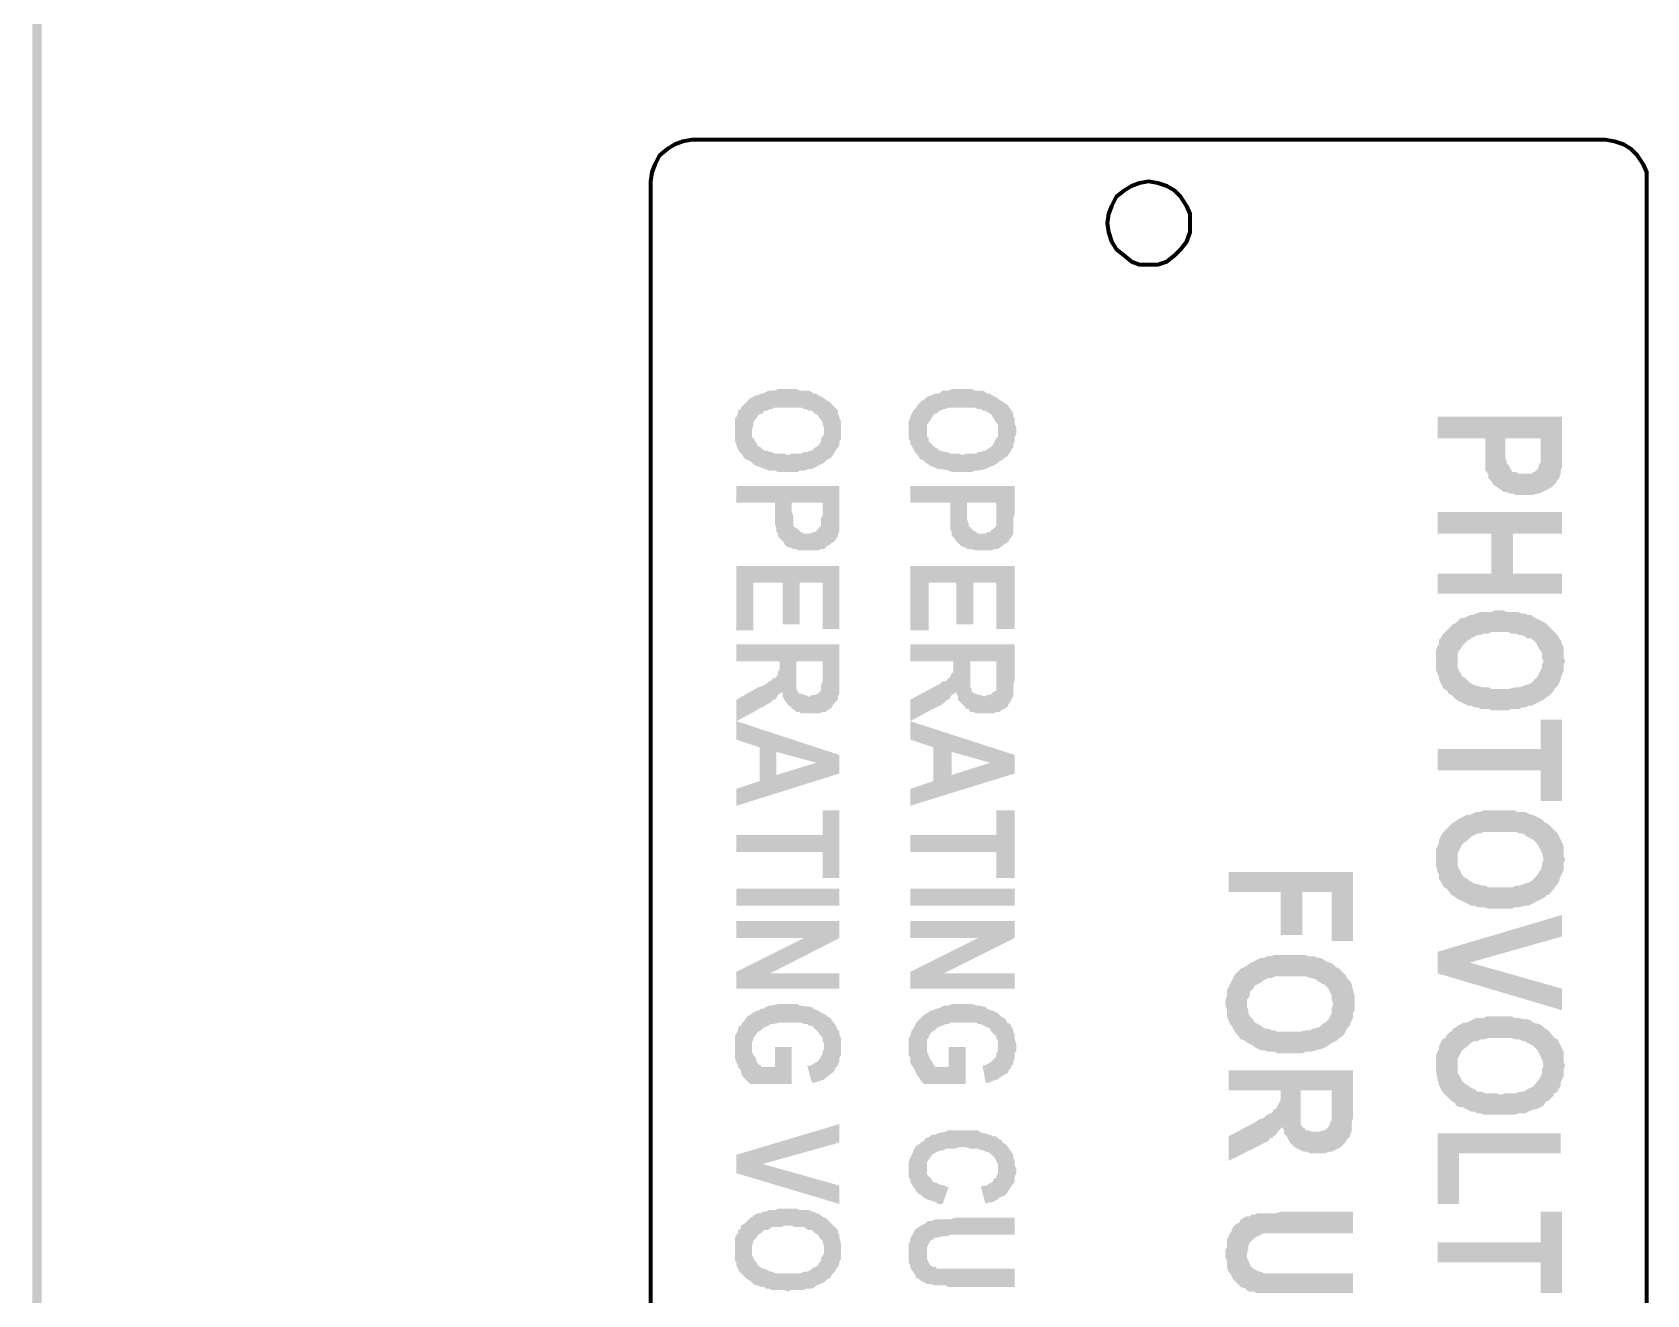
# Model space of a CAD drawing. Header units: inches. Extents: x -186 to 186, y -282 to 282.
# Drawn here: x -186.11 to -147.22, y -107.33 to -76.92 of the extents above; entities that cross this region are included whole.
import ezdxf

# ---------------------------------------------------------------- set-up
doc = ezdxf.new("R2010")
doc.units = ezdxf.units.IN
doc.header["$MEASUREMENT"] = 0
doc.layers.add('H', color=7, linetype='CONTINUOUS', lineweight=100)
doc.layers.add('P', color=250, linetype='CONTINUOUS', lineweight=100)

msp = doc.modelspace()

# ---------------------------------------------------------------- hatches: boundary and pattern name
at = {"layer": 'H', "linetype": 'Continuous'}
for points in [[(-185.889, 281.889), (-186.111, 282.111), (-185.889, -281.889)], [(-186.111, 282.111), (-185.889, -281.889), (-186.111, -282.111)], [(-166.63, -86.519), (-166.63, -86.444), (-166.63, -86.37), (-166.63, -86.296), (-166.667, -86.222), (-166.667, -86.185), (-166.704, -86.111), (-166.704, -86.037), (-166.852, -85.889), (-166.889, -85.852), (-166.926, -85.815), (-167, -85.778), (-167.037, -85.741), (-167.111, -85.704), (-167.185, -85.667), (-167.222, -85.63), (-167.296, -85.63), (-167.333, -85.593), (-167.407, -85.556), (-167.481, -85.556), (-167.556, -85.556), (-167.63, -85.556), (-167.704, -85.519), (-167.778, -85.519), (-167.852, -85.519), (-168, -85.519), (-168.111, -85.519), (-168.148, -85.519), (-168.222, -85.556), (-168.296, -85.556), (-168.37, -85.556), (-168.444, -85.593), (-168.519, -85.63), (-168.556, -85.63), (-168.63, -85.667), (-168.704, -85.667), (-168.741, -85.704), (-168.815, -85.741), (-168.852, -85.778), (-168.889, -85.815), (-168.926, -85.852), (-168.963, -85.889), (-169.037, -85.963), (-169.037, -86), (-169.111, -86.037), (-169.111, -86.111), (-169.148, -86.185), (-169.185, -86.222), (-169.185, -86.296), (-169.185, -86.37), (-169.185, -86.63), (-169.185, -86.704), (-169.185, -86.778), (-169.148, -86.852), (-169.148, -86.889), (-169.111, -86.963), (-169.074, -87.037), (-169.037, -87.074), (-169, -87.111), (-168.963, -87.185), (-168.889, -87.222), (-168.815, -87.259), (-168.778, -87.296), (-168.778, -86.519), (-168.741, -86.37), (-168.741, -86.333), (-168.704, -86.259), (-168.667, -86.222), (-168.63, -86.148), (-168.556, -86.111), (-168.519, -86.111), (-168.481, -86.037), (-168.407, -86.037), (-168.333, -86), (-168.296, -86), (-168.222, -85.963), (-168.148, -85.963), (-168.074, -85.963), (-168, -85.963), (-167.815, -85.963), (-167.741, -85.963), (-167.667, -85.963), (-167.593, -85.963), (-167.519, -86), (-167.481, -86), (-167.407, -86.037), (-167.333, -86.037), (-167.296, -86.074), (-167.259, -86.111), (-167.185, -86.148), (-167.148, -86.222), (-167.111, -86.259), (-167.074, -86.333), (-167.074, -86.37), (-167.037, -86.444), (-167.037, -86.519), (-167, -87.259), (-166.963, -87.222), (-166.889, -87.185), (-166.852, -87.148), (-166.778, -87.037), (-166.741, -86.963), (-166.704, -86.926), (-166.667, -86.852), (-166.667, -86.778), (-166.63, -86.741), (-166.63, -86.667), (-166.63, -86.593)], [(-162.407, -86.519), (-162.407, -86.444), (-162.444, -86.37), (-162.444, -86.296), (-162.444, -86.222), (-162.481, -86.185), (-162.481, -86.111), (-162.519, -86.037), (-162.63, -85.889), (-162.704, -85.852), (-162.741, -85.815), (-162.815, -85.778), (-162.852, -85.741), (-162.926, -85.704), (-163, -85.667), (-163.037, -85.63), (-163.111, -85.63), (-163.148, -85.593), (-163.222, -85.556), (-163.296, -85.556), (-163.333, -85.556), (-163.407, -85.556), (-163.481, -85.519), (-163.556, -85.519), (-163.63, -85.519), (-163.815, -85.519), (-163.889, -85.519), (-163.963, -85.519), (-164.037, -85.556), (-164.111, -85.556), (-164.185, -85.556), (-164.222, -85.593), (-164.296, -85.63), (-164.37, -85.63), (-164.444, -85.667), (-164.481, -85.667), (-164.556, -85.704), (-164.593, -85.741), (-164.63, -85.778), (-164.704, -85.815), (-164.741, -85.852), (-164.778, -85.889), (-164.815, -85.963), (-164.852, -86), (-164.889, -86.037), (-164.926, -86.111), (-164.963, -86.185), (-164.963, -86.222), (-165, -86.296), (-165, -86.37), (-165, -86.63), (-165, -86.704), (-164.963, -86.778), (-164.963, -86.852), (-164.926, -86.889), (-164.889, -86.963), (-164.852, -87.037), (-164.815, -87.074), (-164.778, -87.111), (-164.741, -87.185), (-164.704, -87.222), (-164.667, -87.222), (-164.63, -87.259), (-164.593, -87.296), (-164.556, -86.519), (-164.556, -86.37), (-164.519, -86.333), (-164.407, -86.148), (-164.37, -86.111), (-164.333, -86.111), (-164.259, -86.037), (-164.222, -86.037), (-164.148, -86), (-164.111, -86), (-164.037, -85.963), (-163.963, -85.963), (-163.889, -85.963), (-163.778, -85.963), (-163.63, -85.963), (-163.556, -85.963), (-163.481, -85.963), (-163.407, -85.963), (-163.333, -86), (-163.259, -86), (-163.222, -86.037), (-163.148, -86.037), (-163.111, -86.074), (-163.037, -86.111), (-163, -86.148), (-162.963, -86.222), (-162.926, -86.259), (-162.889, -86.333), (-162.852, -86.37), (-162.852, -86.444), (-162.852, -86.519), (-162.815, -87.259), (-162.741, -87.222), (-162.704, -87.185), (-162.63, -87.148), (-162.556, -87.037), (-162.519, -86.963), (-162.481, -86.926), (-162.481, -86.852), (-162.444, -86.778), (-162.444, -86.741), (-162.444, -86.667), (-162.407, -86.593)], [(-149.259, -87), (-149.259, -86.185), (-152.259, -86.185), (-152.259, -86.704), (-151.111, -86.704), (-151.111, -87.185), (-151.111, -87.296), (-151.111, -87.37), (-151.111, -87.481), (-151.074, -87.519), (-151.037, -87.593), (-151.037, -87.667), (-150.963, -87.741), (-150.926, -87.815), (-150.815, -87.889), (-150.704, -87.963), (-150.667, -88), (-150.63, -86.704), (-149.778, -86.704), (-149.778, -86.926), (-149.741, -88), (-149.667, -87.963), (-149.593, -87.926), (-149.519, -87.889), (-149.481, -87.852), (-149.407, -87.778), (-149.37, -87.704), (-149.333, -87.667), (-149.296, -87.556), (-149.296, -87.519), (-149.296, -87.481), (-149.259, -87.407), (-149.259, -87.333), (-149.259, -87.222), (-149.259, -87.111)], [(-167, -87.259), (-167.037, -86.519), (-167.037, -86.593), (-167.074, -86.667), (-167.111, -86.704), (-167.111, -86.778), (-167.148, -86.852), (-167.185, -86.889), (-167.259, -86.926), (-167.333, -87), (-167.37, -87), (-167.444, -87.037), (-167.519, -87.037), (-167.593, -87.074), (-167.667, -87.074), (-167.741, -87.074), (-167.815, -87.074), (-167.889, -87.111), (-168, -87.074), (-168.074, -87.074), (-168.148, -87.074), (-168.222, -87.074), (-168.296, -87.037), (-168.333, -87.037), (-168.407, -87), (-168.481, -87), (-168.519, -86.963), (-168.556, -86.926), (-168.63, -86.889), (-168.667, -86.815), (-168.704, -86.778), (-168.741, -86.704), (-168.778, -86.667), (-168.778, -86.593), (-168.778, -86.519), (-168.778, -87.296), (-168.741, -87.333), (-168.667, -87.37), (-168.556, -87.407), (-168.481, -87.444), (-168.444, -87.444), (-168.37, -87.481), (-168.296, -87.481), (-168.222, -87.481), (-168.148, -87.519), (-168, -87.519), (-167.889, -87.519), (-167.852, -87.519), (-167.667, -87.519), (-167.63, -87.481), (-167.519, -87.481), (-167.407, -87.444), (-167.333, -87.444), (-167.259, -87.407), (-167.037, -87.296)], [(-162.815, -87.259), (-162.852, -86.519), (-162.852, -86.593), (-162.852, -86.667), (-162.889, -86.704), (-162.926, -86.778), (-162.963, -86.852), (-163, -86.889), (-163.037, -86.926), (-163.148, -87), (-163.185, -87), (-163.259, -87.037), (-163.333, -87.037), (-163.37, -87.074), (-163.444, -87.074), (-163.519, -87.074), (-163.63, -87.074), (-163.704, -87.111), (-163.778, -87.074), (-163.852, -87.074), (-163.963, -87.074), (-164, -87.074), (-164.074, -87.037), (-164.148, -87.037), (-164.222, -87), (-164.259, -87), (-164.296, -86.963), (-164.37, -86.926), (-164.407, -86.889), (-164.481, -86.815), (-164.519, -86.778), (-164.519, -86.704), (-164.556, -86.667), (-164.556, -86.593), (-164.556, -86.519), (-164.593, -87.296), (-164.519, -87.333), (-164.481, -87.37), (-164.37, -87.407), (-164.296, -87.444), (-164.222, -87.444), (-164.037, -87.481), (-163.963, -87.519), (-163.778, -87.519), (-163.704, -87.519), (-163.63, -87.519), (-163.481, -87.519), (-163.407, -87.481), (-163.333, -87.481), (-163.148, -87.444), (-163.074, -87.407), (-163, -87.37), (-162.963, -87.37), (-162.852, -87.296)], [(-149.741, -88), (-149.778, -86.926), (-149.778, -87.037), (-149.778, -87.148), (-149.778, -87.222), (-149.778, -87.296), (-149.815, -87.333), (-149.815, -87.37), (-149.852, -87.444), (-149.926, -87.519), (-149.963, -87.519), (-150, -87.556), (-150.111, -87.556), (-150.185, -87.556), (-150.296, -87.556), (-150.37, -87.519), (-150.444, -87.519), (-150.481, -87.481), (-150.519, -87.407), (-150.556, -87.333), (-150.593, -87.333), (-150.593, -87.259), (-150.63, -87.185), (-150.63, -86.704), (-150.667, -88), (-150.593, -88), (-150.519, -88.037), (-150.444, -88.037), (-150.37, -88.074), (-150.296, -88.074), (-150.037, -88.074), (-149.963, -88.074), (-149.889, -88.037), (-149.815, -88.037)], [(-166.667, -88.519), (-166.667, -87.852), (-169.148, -87.852), (-169.148, -88.259), (-168.222, -88.259), (-168.222, -88.778), (-168.185, -88.852), (-168.185, -88.889), (-168.185, -88.963), (-168.148, -89), (-168.148, -89.074), (-168.037, -89.185), (-168, -89.222), (-167.963, -89.296), (-167.889, -89.333), (-167.852, -89.333), (-167.815, -88.259), (-167.074, -88.259), (-167.074, -88.481), (-167.037, -89.37), (-167, -89.333), (-166.963, -89.296), (-166.889, -89.259), (-166.852, -89.222), (-166.778, -89.185), (-166.741, -89.111), (-166.704, -89.074), (-166.704, -89), (-166.667, -88.963), (-166.667, -88.889), (-166.667, -88.852), (-166.667, -88.63)], [(-162.444, -88.519), (-162.444, -87.852), (-164.963, -87.852), (-164.963, -88.259), (-164, -88.259), (-164, -88.778), (-164, -88.852), (-164, -88.889), (-163.963, -88.963), (-163.963, -89), (-163.963, -89.074), (-163.926, -89.074), (-163.852, -89.185), (-163.815, -89.222), (-163.741, -89.296), (-163.667, -89.333), (-163.63, -89.333), (-163.593, -88.259), (-162.889, -88.259), (-162.889, -88.481), (-162.852, -89.37), (-162.741, -89.296), (-162.704, -89.259), (-162.63, -89.222), (-162.593, -89.185), (-162.556, -89.111), (-162.519, -89.074), (-162.481, -89), (-162.481, -88.963), (-162.481, -88.889), (-162.481, -88.852), (-162.481, -88.63)], [(-167.037, -89.37), (-167.074, -88.481), (-167.074, -88.556), (-167.111, -88.63), (-167.111, -88.704), (-167.111, -88.778), (-167.111, -88.815), (-167.148, -88.852), (-167.185, -88.889), (-167.222, -88.926), (-167.222, -88.963), (-167.296, -88.963), (-167.37, -89), (-167.519, -89), (-167.593, -88.963), (-167.63, -88.926), (-167.667, -88.889), (-167.741, -88.852), (-167.778, -88.815), (-167.778, -88.778), (-167.778, -88.741), (-167.778, -88.667), (-167.778, -88.593), (-167.815, -88.481), (-167.815, -88.259), (-167.852, -89.333), (-167.778, -89.37), (-167.704, -89.37), (-167.667, -89.407), (-167.593, -89.407), (-167.259, -89.407), (-167.185, -89.407), (-167.111, -89.37)], [(-162.852, -89.37), (-162.889, -88.481), (-162.889, -88.556), (-162.889, -88.63), (-162.889, -88.704), (-162.889, -88.778), (-162.889, -88.815), (-162.926, -88.852), (-162.963, -88.889), (-163.037, -88.926), (-163.037, -88.963), (-163.111, -88.963), (-163.148, -89), (-163.333, -89), (-163.37, -88.963), (-163.444, -88.926), (-163.481, -88.889), (-163.519, -88.852), (-163.556, -88.815), (-163.556, -88.778), (-163.556, -88.741), (-163.593, -88.667), (-163.593, -88.593), (-163.593, -88.481), (-163.593, -88.259), (-163.63, -89.333), (-163.593, -89.37), (-163.519, -89.37), (-163.37, -89.407), (-163.037, -89.407), (-163, -89.407), (-162.926, -89.37)], [(-149.259, -89), (-149.259, -88.481), (-152.259, -88.481), (-152.259, -89), (-150.963, -89), (-150.963, -89.963), (-150.444, -89)], [(-149.259, -90.444), (-149.259, -89.963), (-150.444, -89.963), (-150.444, -89), (-150.963, -89.963), (-152.259, -89.963), (-152.259, -90.444)], [(-166.667, -91.296), (-166.667, -89.778), (-169.148, -89.778), (-169.148, -91.333), (-168.741, -91.333), (-168.741, -90.185), (-168.037, -90.185), (-168.037, -91.185), (-167.63, -91.185), (-167.63, -90.185), (-167.074, -90.185), (-167.074, -91.296)], [(-162.444, -91.296), (-162.444, -89.778), (-164.963, -89.778), (-164.963, -91.333), (-164.519, -91.333), (-164.519, -90.185), (-163.852, -90.185), (-163.852, -91.185), (-163.444, -91.185), (-163.444, -90.185), (-162.889, -90.185), (-162.889, -91.296)], [(-149.185, -92.074), (-149.222, -92), (-149.222, -91.889), (-149.222, -91.815), (-149.222, -91.741), (-149.259, -91.667), (-149.296, -91.556), (-149.333, -91.519), (-149.37, -91.444), (-149.444, -91.37), (-149.481, -91.333), (-149.593, -91.222), (-149.667, -91.148), (-149.741, -91.111), (-149.963, -91), (-150, -90.963), (-150.074, -90.963), (-150.148, -90.926), (-150.222, -90.926), (-150.333, -90.889), (-150.407, -90.889), (-150.481, -90.889), (-150.593, -90.889), (-150.667, -90.852), (-150.889, -90.852), (-150.963, -90.889), (-151.074, -90.889), (-151.148, -90.889), (-151.222, -90.889), (-151.333, -90.926), (-151.407, -90.963), (-151.481, -90.963), (-151.556, -91), (-151.63, -91.037), (-151.704, -91.037), (-151.778, -91.111), (-151.815, -91.148), (-151.889, -91.185), (-151.926, -91.222), (-151.963, -91.259), (-152.037, -91.333), (-152.074, -91.37), (-152.148, -91.444), (-152.185, -91.519), (-152.222, -91.556), (-152.222, -91.667), (-152.259, -91.704), (-152.296, -91.815), (-152.296, -91.889), (-152.296, -91.963), (-152.296, -92.111), (-152.296, -92.222), (-152.296, -92.296), (-152.259, -92.37), (-152.222, -92.444), (-152.222, -92.519), (-152.185, -92.593), (-152.148, -92.667), (-152.111, -92.741), (-152.037, -92.778), (-152, -92.852), (-151.926, -92.889), (-151.852, -92.963), (-151.815, -93), (-151.778, -92.074), (-151.778, -91.963), (-151.778, -91.889), (-151.741, -91.815), (-151.704, -91.778), (-151.667, -91.704), (-151.593, -91.63), (-151.519, -91.556), (-151.481, -91.556), (-151.444, -91.519), (-151.37, -91.481), (-151.296, -91.444), (-151.222, -91.444), (-151.148, -91.407), (-151.037, -91.407), (-150.963, -91.37), (-150.556, -91.37), (-150.481, -91.407), (-150.37, -91.407), (-150.296, -91.444), (-150.222, -91.444), (-150.148, -91.481), (-150.111, -91.519), (-150.037, -91.519), (-149.963, -91.556), (-149.889, -91.63), (-149.852, -91.704), (-149.815, -91.778), (-149.778, -91.815), (-149.741, -91.889), (-149.741, -92), (-149.704, -92.074), (-149.667, -92.963), (-149.63, -92.926), (-149.593, -92.926), (-149.519, -92.852), (-149.481, -92.815), (-149.444, -92.741), (-149.37, -92.667), (-149.333, -92.593), (-149.296, -92.519), (-149.296, -92.481), (-149.222, -92.296), (-149.222, -92.222), (-149.222, -92.148)], [(-166.667, -92.519), (-166.667, -91.667), (-169.148, -91.667), (-169.148, -92.074), (-168.111, -92.074), (-168.111, -92.148), (-168.111, -92.852), (-168.037, -92.815), (-168.037, -92.852), (-168.037, -92.926), (-168, -93), (-167.889, -93.148), (-167.815, -93.185), (-167.815, -93.222), (-167.778, -93.222), (-167.704, -92.074), (-167.074, -92.074), (-167.074, -93.296), (-167, -93.296), (-166.963, -93.259), (-166.889, -93.222), (-166.852, -93.185), (-166.815, -93.111), (-166.704, -93), (-166.704, -92.963), (-166.704, -92.926), (-166.667, -92.852), (-166.667, -92.778), (-166.667, -92.63)], [(-162.444, -92.519), (-162.444, -91.667), (-164.963, -91.667), (-164.963, -92.074), (-163.926, -92.074), (-163.926, -92.148), (-163.889, -92.852), (-163.852, -92.815), (-163.852, -92.852), (-163.815, -92.926), (-163.815, -93), (-163.667, -93.148), (-163.63, -93.185), (-163.63, -93.222), (-163.556, -93.222), (-163.519, -92.074), (-162.889, -92.074), (-162.889, -93.296), (-162.815, -93.296), (-162.778, -93.259), (-162.704, -93.222), (-162.63, -93.185), (-162.593, -93.111), (-162.519, -93), (-162.519, -92.963), (-162.481, -92.926), (-162.481, -92.852), (-162.481, -92.778), (-162.481, -92.63)], [(-168.111, -92.852), (-168.111, -92.148), (-168.111, -92.259), (-168.148, -92.333), (-168.148, -92.37), (-168.185, -92.444), (-168.222, -92.481), (-168.259, -92.481), (-168.296, -92.519), (-168.333, -92.556), (-168.37, -92.556), (-168.444, -92.63), (-168.519, -92.667), (-168.63, -92.704), (-169.148, -93), (-169.148, -93.519), (-168.667, -93.259), (-168.63, -93.222), (-168.519, -93.185), (-168.407, -93.111), (-168.333, -93.074), (-168.296, -93.037), (-168.259, -93), (-168.222, -93), (-168.185, -92.963), (-168.148, -92.889)], [(-167.074, -93.296), (-167.074, -92.407), (-167.074, -92.556), (-167.111, -92.667), (-167.111, -92.704), (-167.111, -92.741), (-167.111, -92.778), (-167.148, -92.815), (-167.185, -92.852), (-167.259, -92.889), (-167.333, -92.889), (-167.37, -92.926), (-167.407, -92.926), (-167.481, -92.889), (-167.519, -92.889), (-167.593, -92.852), (-167.63, -92.852), (-167.667, -92.815), (-167.704, -92.741), (-167.704, -92.704), (-167.704, -92.556), (-167.704, -92.481), (-167.704, -92.074), (-167.778, -93.222), (-167.704, -93.296), (-167.63, -93.296), (-167.593, -93.333), (-167.519, -93.333), (-167.222, -93.333), (-167.148, -93.333)], [(-163.889, -92.852), (-163.926, -92.148), (-163.926, -92.259), (-163.926, -92.333), (-163.963, -92.37), (-164, -92.444), (-164.037, -92.481), (-164.074, -92.519), (-164.111, -92.556), (-164.185, -92.556), (-164.259, -92.63), (-164.333, -92.667), (-164.407, -92.704), (-164.963, -93), (-164.963, -93.519), (-164.481, -93.259), (-164.407, -93.222), (-164.333, -93.185), (-164.185, -93.111), (-164.148, -93.074), (-164.111, -93.037), (-164.074, -93), (-164.037, -93), (-163.963, -92.889)], [(-162.889, -93.296), (-162.889, -92.407), (-162.889, -92.556), (-162.889, -92.667), (-162.889, -92.704), (-162.889, -92.741), (-162.889, -92.778), (-162.963, -92.815), (-163, -92.852), (-163.037, -92.889), (-163.111, -92.889), (-163.185, -92.926), (-163.259, -92.889), (-163.333, -92.889), (-163.37, -92.852), (-163.407, -92.852), (-163.481, -92.815), (-163.481, -92.741), (-163.519, -92.704), (-163.519, -92.556), (-163.519, -92.481), (-163.519, -92.074), (-163.556, -93.222), (-163.519, -93.296), (-163.444, -93.296), (-163.37, -93.333), (-163.296, -93.333), (-163, -93.333), (-162.963, -93.333)], [(-149.667, -92.963), (-149.704, -92.074), (-149.741, -92.148), (-149.741, -92.222), (-149.778, -92.296), (-149.815, -92.37), (-149.852, -92.444), (-149.889, -92.481), (-149.963, -92.556), (-150, -92.593), (-150.074, -92.63), (-150.185, -92.667), (-150.296, -92.704), (-150.37, -92.704), (-150.556, -92.741), (-150.63, -92.741), (-150.741, -92.741), (-150.852, -92.741), (-150.963, -92.741), (-151.037, -92.704), (-151.185, -92.704), (-151.296, -92.667), (-151.333, -92.667), (-151.407, -92.63), (-151.481, -92.593), (-151.519, -92.556), (-151.593, -92.481), (-151.667, -92.444), (-151.704, -92.37), (-151.741, -92.296), (-151.778, -92.222), (-151.778, -92.148), (-151.778, -92.074), (-151.815, -93), (-151.741, -93.037), (-151.667, -93.074), (-151.593, -93.111), (-151.519, -93.148), (-151.444, -93.148), (-151.37, -93.185), (-151.296, -93.185), (-151.222, -93.222), (-151.148, -93.222), (-151.037, -93.222), (-150.963, -93.259), (-150.556, -93.259), (-150.481, -93.222), (-150.407, -93.222), (-150.296, -93.222), (-150.222, -93.185), (-150.148, -93.185), (-150.074, -93.148), (-150, -93.148), (-149.852, -93.074), (-149.704, -93)], [(-166.667, -94.778), (-166.667, -94.333), (-169.148, -93.519), (-169.148, -93.963), (-168.593, -94.148), (-168.593, -94.963), (-168.185, -94.259), (-167.222, -94.519)], [(-162.444, -94.778), (-162.444, -94.333), (-164.963, -93.519), (-164.963, -93.963), (-164.407, -94.148), (-164.407, -94.963), (-163.963, -94.259), (-163.037, -94.519)], [(-149.259, -95.444), (-149.259, -93.481), (-149.778, -93.481), (-149.778, -94.185), (-152.259, -94.185), (-152.259, -94.704), (-149.778, -94.704), (-149.778, -95.444)], [(-166.667, -94.778), (-167.222, -94.519), (-168.185, -94.815), (-168.185, -94.259), (-168.593, -94.963), (-169.148, -95.148), (-169.148, -95.556)], [(-162.444, -94.778), (-163.037, -94.519), (-163.963, -94.815), (-163.963, -94.259), (-164.407, -94.963), (-164.963, -95.148), (-164.963, -95.556)], [(-166.667, -97.296), (-166.667, -95.667), (-167.074, -95.667), (-167.074, -96.259), (-169.148, -96.259), (-169.148, -96.667), (-167.074, -96.667), (-167.074, -97.296)], [(-162.444, -97.296), (-162.444, -95.667), (-162.889, -95.667), (-162.889, -96.259), (-164.963, -96.259), (-164.963, -96.667), (-162.889, -96.667), (-162.889, -97.296)], [(-149.185, -96.852), (-149.222, -96.778), (-149.222, -96.667), (-149.222, -96.593), (-149.222, -96.519), (-149.296, -96.37), (-149.333, -96.296), (-149.37, -96.222), (-149.444, -96.148), (-149.593, -96), (-149.667, -95.963), (-149.741, -95.889), (-149.815, -95.852), (-149.963, -95.778), (-150, -95.778), (-150.074, -95.741), (-150.148, -95.704), (-150.333, -95.704), (-150.407, -95.667), (-150.481, -95.667), (-150.593, -95.667), (-150.667, -95.667), (-150.889, -95.667), (-150.963, -95.667), (-151.074, -95.667), (-151.148, -95.667), (-151.222, -95.704), (-151.333, -95.704), (-151.407, -95.741), (-151.481, -95.778), (-151.556, -95.778), (-151.63, -95.815), (-151.704, -95.852), (-151.778, -95.889), (-151.815, -95.926), (-151.889, -95.963), (-151.926, -96), (-151.963, -96.037), (-152.037, -96.111), (-152.074, -96.148), (-152.148, -96.222), (-152.185, -96.296), (-152.222, -96.37), (-152.222, -96.444), (-152.259, -96.519), (-152.296, -96.593), (-152.296, -96.667), (-152.296, -96.778), (-152.296, -96.889), (-152.296, -97), (-152.259, -97.148), (-152.222, -97.222), (-152.222, -97.333), (-152.185, -97.37), (-152.148, -97.444), (-152.111, -97.519), (-152.037, -97.556), (-151.926, -97.704), (-151.852, -97.741), (-151.815, -97.778), (-151.778, -96.852), (-151.778, -96.778), (-151.778, -96.704), (-151.741, -96.63), (-151.704, -96.556), (-151.667, -96.481), (-151.519, -96.37), (-151.481, -96.333), (-151.444, -96.296), (-151.37, -96.259), (-151.296, -96.222), (-151.222, -96.222), (-151.148, -96.185), (-151.037, -96.185), (-150.963, -96.185), (-150.556, -96.185), (-150.481, -96.185), (-150.37, -96.185), (-150.296, -96.222), (-150.222, -96.222), (-150.148, -96.259), (-150.111, -96.296), (-150.037, -96.333), (-149.963, -96.37), (-149.889, -96.444), (-149.852, -96.481), (-149.815, -96.556), (-149.778, -96.63), (-149.741, -96.704), (-149.704, -96.852), (-149.667, -97.741), (-149.63, -97.704), (-149.593, -97.704), (-149.481, -97.593), (-149.444, -97.519), (-149.37, -97.444), (-149.333, -97.37), (-149.296, -97.259), (-149.259, -97.185), (-149.222, -97.111), (-149.222, -97), (-149.222, -96.926)], [(-154.296, -98.815), (-154.296, -97.148), (-157.296, -97.148), (-157.296, -97.63), (-156.037, -97.63), (-156.037, -98.667), (-155.519, -98.667), (-155.519, -97.63), (-154.815, -97.63), (-154.815, -98.815)], [(-149.667, -97.741), (-149.704, -96.852), (-149.741, -96.926), (-149.741, -97), (-149.778, -97.111), (-149.815, -97.148), (-149.852, -97.222), (-149.963, -97.333), (-150, -97.37), (-150.074, -97.407), (-150.185, -97.444), (-150.296, -97.481), (-150.37, -97.481), (-150.444, -97.519), (-150.556, -97.519), (-150.63, -97.519), (-150.741, -97.519), (-150.852, -97.519), (-150.963, -97.519), (-151.037, -97.519), (-151.111, -97.481), (-151.185, -97.481), (-151.296, -97.444), (-151.333, -97.444), (-151.407, -97.407), (-151.481, -97.37), (-151.519, -97.333), (-151.593, -97.296), (-151.667, -97.222), (-151.704, -97.148), (-151.741, -97.074), (-151.778, -97), (-151.778, -96.926), (-151.778, -96.852), (-151.815, -97.778), (-151.741, -97.815), (-151.667, -97.852), (-151.593, -97.889), (-151.519, -97.926), (-151.444, -97.963), (-151.37, -97.963), (-151.296, -98), (-151.148, -98), (-151.037, -98.037), (-150.963, -98.037), (-150.556, -98.037), (-150.481, -98.037), (-150.407, -98), (-150.296, -98), (-150.148, -97.963), (-150.074, -97.963), (-150, -97.926), (-149.852, -97.852), (-149.778, -97.815), (-149.704, -97.778)], [(-169.148, -97.963), (-166.667, -97.963), (-166.667, -97.556), (-169.148, -97.556)], [(-164.963, -97.963), (-162.444, -97.963), (-162.444, -97.556), (-164.963, -97.556)], [(-166.667, -98.741), (-166.667, -98.333), (-169.148, -98.333), (-169.148, -98.741), (-167.519, -98.741)], [(-162.444, -98.741), (-162.444, -98.333), (-164.963, -98.333), (-164.963, -98.741), (-163.333, -98.741)], [(-149.259, -98.704), (-149.259, -98.185), (-152.259, -99.074), (-151.481, -99.333)], [(-166.667, -98.741), (-167.519, -98.741), (-169.148, -99.556), (-168.333, -99.593)], [(-162.444, -98.741), (-163.333, -98.741), (-164.963, -99.556), (-164.148, -99.593)], [(-154.259, -100.333), (-154.259, -100.259), (-154.259, -100.148), (-154.296, -100), (-154.333, -99.852), (-154.37, -99.778), (-154.444, -99.704), (-154.481, -99.63), (-154.63, -99.481), (-154.704, -99.444), (-154.778, -99.37), (-154.852, -99.333), (-154.963, -99.296), (-155, -99.259), (-155.074, -99.222), (-155.148, -99.222), (-155.222, -99.185), (-155.296, -99.185), (-155.37, -99.185), (-155.444, -99.148), (-155.556, -99.148), (-155.63, -99.148), (-155.741, -99.148), (-155.926, -99.148), (-156.037, -99.148), (-156.111, -99.148), (-156.185, -99.148), (-156.296, -99.185), (-156.37, -99.185), (-156.444, -99.222), (-156.519, -99.222), (-156.593, -99.259), (-156.667, -99.296), (-156.741, -99.333), (-156.815, -99.37), (-156.852, -99.407), (-156.926, -99.444), (-157, -99.481), (-157.037, -99.519), (-157.111, -99.593), (-157.148, -99.63), (-157.185, -99.704), (-157.222, -99.778), (-157.259, -99.852), (-157.296, -99.926), (-157.333, -100), (-157.333, -100.074), (-157.333, -100.148), (-157.37, -100.222), (-157.37, -100.37), (-157.333, -100.481), (-157.333, -100.556), (-157.333, -100.63), (-157.259, -100.815), (-157.222, -100.852), (-157.185, -100.926), (-157.148, -101), (-157.111, -101.037), (-157, -101.185), (-156.963, -101.185), (-156.889, -101.222), (-156.852, -101.259), (-156.852, -100.333), (-156.852, -100.222), (-156.815, -100.185), (-156.778, -100.111), (-156.778, -100.037), (-156.704, -99.963), (-156.667, -99.889), (-156.593, -99.852), (-156.519, -99.815), (-156.481, -99.778), (-156.407, -99.741), (-156.333, -99.704), (-156.259, -99.704), (-156.185, -99.667), (-156.111, -99.667), (-156, -99.667), (-155.63, -99.667), (-155.519, -99.667), (-155.444, -99.667), (-155.333, -99.704), (-155.296, -99.704), (-155.185, -99.741), (-155.148, -99.778), (-155.074, -99.815), (-155.037, -99.852), (-155, -99.852), (-154.963, -99.889), (-154.889, -99.963), (-154.852, -100.037), (-154.815, -100.111), (-154.815, -100.185), (-154.778, -100.333), (-154.704, -101.222), (-154.667, -101.185), (-154.519, -101.074), (-154.481, -101), (-154.444, -100.926), (-154.37, -100.852), (-154.37, -100.815), (-154.333, -100.741), (-154.296, -100.667), (-154.296, -100.556), (-154.259, -100.481), (-154.259, -100.407)], [(-149.259, -100.481), (-149.259, -99.963), (-151.481, -99.333), (-152.259, -99.074), (-152.259, -99.593)], [(-166.667, -99.963), (-166.667, -99.593), (-168.333, -99.593), (-169.148, -99.556), (-169.148, -99.963)], [(-162.444, -99.963), (-162.444, -99.593), (-164.148, -99.593), (-164.963, -99.556), (-164.963, -99.963)], [(-167.815, -102.259), (-167.815, -101.37), (-168.222, -101.37), (-168.222, -101.852), (-168.556, -101.852), (-168.556, -101.815), (-168.63, -101.778), (-168.667, -101.704), (-168.667, -101.667), (-168.704, -101.593), (-168.741, -101.556), (-168.778, -101.481), (-168.778, -101.407), (-168.778, -100.556), (-168.815, -100.593), (-168.889, -100.63), (-168.963, -100.741), (-169, -100.778), (-169.037, -100.852), (-169.074, -100.852), (-169.111, -100.926), (-169.111, -100.963), (-169.185, -101.111), (-169.185, -101.148), (-169.185, -101.222), (-169.185, -101.481), (-169.185, -101.556), (-169.185, -101.63), (-169.148, -101.741), (-169.111, -101.815), (-169.111, -101.852), (-169.037, -101.926), (-169.037, -102), (-169, -102.074), (-168.963, -102.111), (-168.889, -102.185), (-168.852, -102.222), (-168.815, -102.259)], [(-167, -100.593), (-167.074, -100.556), (-167.148, -100.519), (-167.185, -100.481), (-167.222, -100.481), (-167.296, -100.444), (-167.333, -100.407), (-167.63, -100.37), (-167.667, -100.333), (-167.778, -100.333), (-167.815, -100.333), (-167.963, -100.333), (-168, -100.333), (-168.148, -100.333), (-168.296, -100.37), (-168.37, -100.37), (-168.444, -100.407), (-168.481, -100.444), (-168.556, -100.444), (-168.593, -100.481), (-168.63, -100.481), (-168.704, -100.519), (-168.778, -100.556), (-168.778, -101.333), (-168.778, -101.259), (-168.741, -101.185), (-168.741, -101.148), (-168.704, -101.111), (-168.667, -101.037), (-168.63, -101), (-168.556, -100.963), (-168.481, -100.889), (-168.37, -100.852), (-168.333, -100.815), (-168.259, -100.815), (-168.111, -100.778), (-168.037, -100.778), (-167.963, -100.778), (-167.815, -100.778), (-167.741, -100.778), (-167.667, -100.778), (-167.593, -100.778), (-167.519, -100.815), (-167.444, -100.815), (-167.407, -100.852), (-167.333, -100.852), (-167.296, -100.889), (-167.259, -100.926), (-167.222, -100.963), (-167.185, -101), (-167.111, -101.111), (-167.074, -101.148), (-167.074, -101.222), (-167.037, -101.296), (-167.037, -101.37)], [(-166.63, -101.37), (-166.63, -101.296), (-166.63, -101.185), (-166.63, -101.148), (-166.667, -101.074), (-166.667, -101), (-166.704, -100.963), (-166.741, -100.889), (-166.778, -100.815), (-166.815, -100.778), (-166.889, -100.667), (-166.963, -100.63), (-167, -100.593), (-167.037, -101.37), (-167.037, -101.407), (-167.074, -101.481), (-167.074, -101.519), (-167.111, -101.593), (-167.148, -101.667), (-167.185, -101.704), (-167.296, -101.778), (-167.37, -101.815), (-167.444, -101.815), (-167.333, -102.222), (-167.259, -102.222), (-167.037, -102.148), (-167, -102.111), (-166.852, -102), (-166.815, -101.963), (-166.778, -101.926), (-166.778, -101.889), (-166.704, -101.815), (-166.704, -101.778), (-166.667, -101.704), (-166.667, -101.63), (-166.63, -101.556), (-166.63, -101.519), (-166.63, -101.444)], [(-163.63, -102.259), (-163.63, -101.37), (-164.037, -101.37), (-164.037, -101.852), (-164.37, -101.852), (-164.37, -101.815), (-164.407, -101.778), (-164.444, -101.704), (-164.481, -101.667), (-164.519, -101.593), (-164.519, -101.556), (-164.556, -101.481), (-164.556, -101.407), (-164.556, -100.556), (-164.63, -100.593), (-164.667, -100.63), (-164.778, -100.741), (-164.815, -100.778), (-164.852, -100.852), (-164.889, -100.926), (-164.926, -100.963), (-164.963, -101.111), (-165, -101.148), (-165, -101.222), (-165, -101.481), (-165, -101.556), (-164.963, -101.63), (-164.963, -101.741), (-164.926, -101.815), (-164.889, -101.852), (-164.852, -101.926), (-164.815, -102), (-164.778, -102.074), (-164.741, -102.111), (-164.704, -102.185), (-164.667, -102.222), (-164.63, -102.259)], [(-162.815, -100.593), (-162.852, -100.556), (-162.926, -100.519), (-163, -100.481), (-163.037, -100.481), (-163.111, -100.444), (-163.148, -100.407), (-163.296, -100.37), (-163.333, -100.37), (-163.481, -100.333), (-163.556, -100.333), (-163.63, -100.333), (-163.741, -100.333), (-163.815, -100.333), (-163.963, -100.333), (-164.037, -100.37), (-164.148, -100.37), (-164.222, -100.407), (-164.296, -100.444), (-164.333, -100.444), (-164.407, -100.481), (-164.444, -100.481), (-164.519, -100.519), (-164.556, -100.556), (-164.556, -101.333), (-164.556, -101.259), (-164.556, -101.185), (-164.519, -101.148), (-164.519, -101.111), (-164.444, -101), (-164.37, -100.963), (-164.333, -100.926), (-164.296, -100.889), (-164.185, -100.852), (-164.111, -100.815), (-164.037, -100.815), (-164, -100.778), (-163.926, -100.778), (-163.852, -100.778), (-163.778, -100.778), (-163.63, -100.778), (-163.519, -100.778), (-163.481, -100.778), (-163.37, -100.778), (-163.333, -100.815), (-163.259, -100.815), (-163.185, -100.852), (-163.111, -100.889), (-163.037, -100.926), (-163.037, -100.963), (-163, -101), (-162.889, -101.111), (-162.889, -101.148), (-162.852, -101.222), (-162.852, -101.296), (-162.852, -101.37)], [(-162.407, -101.37), (-162.407, -101.296), (-162.444, -101.185), (-162.444, -101.148), (-162.444, -101.074), (-162.481, -101), (-162.481, -100.963), (-162.519, -100.889), (-162.556, -100.815), (-162.63, -100.778), (-162.667, -100.704), (-162.704, -100.667), (-162.778, -100.63), (-162.815, -100.593), (-162.852, -101.37), (-162.852, -101.407), (-162.852, -101.481), (-162.889, -101.519), (-162.889, -101.593), (-162.963, -101.667), (-163, -101.704), (-163.037, -101.741), (-163.111, -101.778), (-163.185, -101.815), (-163.222, -101.815), (-163.148, -102.222), (-163.037, -102.222), (-163, -102.185), (-162.852, -102.148), (-162.815, -102.111), (-162.704, -102.037), (-162.63, -102), (-162.593, -101.963), (-162.593, -101.926), (-162.556, -101.889), (-162.519, -101.815), (-162.481, -101.778), (-162.481, -101.704), (-162.444, -101.63), (-162.444, -101.556), (-162.444, -101.519), (-162.407, -101.444)], [(-154.704, -101.222), (-154.778, -100.333), (-154.815, -100.481), (-154.815, -100.556), (-154.852, -100.63), (-154.889, -100.704), (-154.963, -100.778), (-155.037, -100.815), (-155.074, -100.852), (-155.111, -100.889), (-155.259, -100.926), (-155.333, -100.963), (-155.407, -100.963), (-155.593, -101), (-155.704, -101), (-155.815, -101), (-155.889, -101), (-156, -101), (-156.111, -101), (-156.185, -100.963), (-156.259, -100.963), (-156.333, -100.926), (-156.407, -100.926), (-156.481, -100.889), (-156.519, -100.852), (-156.593, -100.815), (-156.667, -100.778), (-156.704, -100.704), (-156.778, -100.63), (-156.815, -100.556), (-156.815, -100.481), (-156.852, -100.407), (-156.852, -100.333), (-156.852, -101.259), (-156.778, -101.296), (-156.704, -101.333), (-156.667, -101.37), (-156.593, -101.407), (-156.519, -101.444), (-156.444, -101.444), (-156.333, -101.481), (-156.259, -101.481), (-156.185, -101.481), (-156.111, -101.519), (-156, -101.519), (-155.63, -101.519), (-155.519, -101.519), (-155.444, -101.481), (-155.37, -101.481), (-155.296, -101.481), (-155.185, -101.444), (-155.037, -101.407), (-154.963, -101.37), (-154.889, -101.333), (-154.852, -101.296), (-154.778, -101.259)], [(-149.185, -101.815), (-149.222, -101.741), (-149.222, -101.667), (-149.222, -101.556), (-149.222, -101.481), (-149.296, -101.333), (-149.333, -101.259), (-149.37, -101.185), (-149.444, -101.148), (-149.593, -100.963), (-149.667, -100.926), (-149.741, -100.852), (-149.815, -100.815), (-149.963, -100.778), (-150, -100.741), (-150.074, -100.704), (-150.148, -100.704), (-150.333, -100.667), (-150.407, -100.667), (-150.481, -100.63), (-150.593, -100.63), (-150.667, -100.63), (-150.889, -100.63), (-150.963, -100.63), (-151.074, -100.63), (-151.148, -100.667), (-151.222, -100.667), (-151.333, -100.667), (-151.407, -100.704), (-151.481, -100.741), (-151.556, -100.778), (-151.63, -100.778), (-151.704, -100.815), (-151.778, -100.852), (-151.815, -100.889), (-151.889, -100.926), (-151.926, -101), (-151.963, -101), (-152.037, -101.074), (-152.074, -101.148), (-152.148, -101.185), (-152.185, -101.259), (-152.222, -101.333), (-152.222, -101.407), (-152.259, -101.481), (-152.296, -101.556), (-152.296, -101.667), (-152.296, -101.741), (-152.296, -101.889), (-152.296, -101.963), (-152.259, -102.148), (-152.222, -102.296), (-152.185, -102.37), (-152.148, -102.444), (-152.111, -102.481), (-152.037, -102.556), (-151.926, -102.667), (-151.852, -102.704), (-151.815, -102.778), (-151.778, -101.815), (-151.778, -101.741), (-151.778, -101.667), (-151.741, -101.593), (-151.704, -101.519), (-151.667, -101.444), (-151.519, -101.333), (-151.481, -101.296), (-151.444, -101.259), (-151.37, -101.222), (-151.296, -101.222), (-151.222, -101.185), (-151.148, -101.185), (-151.037, -101.148), (-150.963, -101.148), (-150.556, -101.148), (-150.481, -101.148), (-150.37, -101.185), (-150.296, -101.185), (-150.222, -101.222), (-150.148, -101.222), (-150.111, -101.259), (-150.037, -101.296), (-149.963, -101.333), (-149.889, -101.407), (-149.852, -101.444), (-149.815, -101.519), (-149.778, -101.593), (-149.741, -101.667), (-149.704, -101.815), (-149.667, -102.704), (-149.63, -102.667), (-149.593, -102.667), (-149.481, -102.556), (-149.444, -102.481), (-149.37, -102.444), (-149.333, -102.37), (-149.296, -102.296), (-149.296, -102.222), (-149.259, -102.148), (-149.222, -102.074), (-149.222, -102), (-149.222, -101.889)], [(-149.667, -102.704), (-149.704, -101.815), (-149.741, -101.889), (-149.741, -102), (-149.778, -102.074), (-149.815, -102.148), (-149.852, -102.185), (-149.963, -102.333), (-150, -102.333), (-150.074, -102.37), (-150.185, -102.444), (-150.296, -102.444), (-150.37, -102.481), (-150.444, -102.481), (-150.556, -102.481), (-150.63, -102.481), (-150.741, -102.519), (-150.852, -102.481), (-150.963, -102.481), (-151.037, -102.481), (-151.111, -102.481), (-151.185, -102.444), (-151.296, -102.444), (-151.333, -102.407), (-151.407, -102.37), (-151.481, -102.333), (-151.519, -102.296), (-151.593, -102.259), (-151.667, -102.185), (-151.704, -102.111), (-151.741, -102.037), (-151.778, -102), (-151.778, -101.889), (-151.778, -101.815), (-151.815, -102.778), (-151.741, -102.815), (-151.667, -102.815), (-151.593, -102.852), (-151.519, -102.889), (-151.444, -102.926), (-151.37, -102.926), (-151.296, -102.963), (-151.222, -102.963), (-151.148, -103), (-151.037, -103), (-150.963, -103), (-150.556, -103), (-150.481, -103), (-150.407, -103), (-150.296, -102.963), (-150.222, -102.963), (-150.148, -102.963), (-150.074, -102.926), (-150, -102.889), (-149.852, -102.852), (-149.778, -102.815), (-149.704, -102.778)], [(-154.296, -102.963), (-154.296, -101.926), (-157.296, -101.926), (-157.296, -102.407), (-156.037, -102.407), (-156.037, -102.519), (-156.037, -103.333), (-156, -103.296), (-155.963, -103.37), (-155.963, -103.444), (-155.889, -103.519), (-155.852, -103.593), (-155.815, -103.667), (-155.704, -103.778), (-155.63, -103.815), (-155.556, -102.407), (-154.815, -102.407), (-154.815, -103.889), (-154.741, -103.852), (-154.667, -103.815), (-154.593, -103.778), (-154.519, -103.704), (-154.481, -103.667), (-154.444, -103.593), (-154.37, -103.519), (-154.37, -103.481), (-154.333, -103.407), (-154.333, -103.333), (-154.333, -103.259), (-154.333, -103.185), (-154.296, -103.074)], [(-156.037, -103.333), (-156.037, -102.519), (-156.037, -102.63), (-156.074, -102.704), (-156.111, -102.778), (-156.148, -102.852), (-156.222, -102.889), (-156.222, -102.926), (-156.259, -102.963), (-156.296, -102.963), (-156.37, -103), (-156.444, -103.074), (-156.556, -103.111), (-156.667, -103.185), (-157.296, -103.519), (-157.296, -104.111), (-156.704, -103.815), (-156.63, -103.778), (-156.556, -103.741), (-156.481, -103.704), (-156.407, -103.667), (-156.333, -103.63), (-156.296, -103.556), (-156.222, -103.556), (-156.222, -103.519), (-156.148, -103.481), (-156.111, -103.407)], [(-154.815, -103.889), (-154.815, -102.815), (-154.815, -103), (-154.815, -103.111), (-154.815, -103.148), (-154.852, -103.185), (-154.852, -103.222), (-154.889, -103.296), (-154.963, -103.37), (-155, -103.37), (-155.111, -103.407), (-155.296, -103.407), (-155.37, -103.37), (-155.444, -103.37), (-155.444, -103.333), (-155.519, -103.296), (-155.556, -103.222), (-155.556, -103.185), (-155.556, -103.148), (-155.556, -103.111), (-155.556, -102.407), (-155.63, -103.815), (-155.556, -103.852), (-155.481, -103.889), (-155.407, -103.889), (-155.333, -103.926), (-155.222, -103.926), (-155.148, -103.926), (-155.037, -103.926), (-154.963, -103.926), (-154.889, -103.889)], [(-166.667, -103.667), (-166.667, -103.222), (-169.148, -103.963), (-168.519, -104.185)], [(-162.815, -103.593), (-162.852, -103.556), (-162.889, -103.519), (-162.963, -103.519), (-163.037, -103.481), (-163.074, -103.481), (-163.148, -103.444), (-163.222, -103.444), (-163.296, -103.407), (-163.333, -103.37), (-163.407, -103.37), (-163.481, -103.37), (-163.556, -103.37), (-163.667, -103.37), (-163.815, -103.37), (-163.889, -103.37), (-163.963, -103.37), (-164.037, -103.37), (-164.111, -103.407), (-164.296, -103.444), (-164.37, -103.481), (-164.444, -103.481), (-164.481, -103.519), (-164.556, -103.556), (-164.593, -103.556), (-164.556, -104.296), (-164.556, -104.259), (-164.556, -104.185), (-164.556, -104.148), (-164.519, -104.074), (-164.481, -104.037), (-164.444, -103.963), (-164.37, -103.926), (-164.333, -103.889), (-164.296, -103.889), (-164.222, -103.852), (-164.148, -103.852), (-164.111, -103.815), (-164.037, -103.815), (-163.963, -103.815), (-163.889, -103.815), (-163.778, -103.778), (-163.63, -103.778), (-163.519, -103.815), (-163.444, -103.815), (-163.37, -103.815), (-163.333, -103.815), (-163.259, -103.852), (-163.185, -103.852), (-163.148, -103.889), (-163.111, -103.889), (-163.037, -103.926), (-163, -103.963), (-162.963, -104), (-162.926, -104.037), (-162.889, -104.111), (-162.852, -104.185), (-162.852, -104.222), (-162.852, -104.296)], [(-164.037, -104.741), (-164.074, -104.741), (-164.148, -104.704), (-164.296, -104.667), (-164.333, -104.63), (-164.407, -104.63), (-164.444, -104.556), (-164.481, -104.519), (-164.519, -104.481), (-164.556, -104.444), (-164.556, -104.37), (-164.556, -104.296), (-164.593, -103.556), (-164.63, -103.63), (-164.704, -103.667), (-164.741, -103.704), (-164.815, -103.741), (-164.889, -103.852), (-164.889, -103.889), (-164.926, -103.963), (-164.963, -104.037), (-165, -104.148), (-165, -104.222), (-165, -104.407), (-165, -104.481), (-164.963, -104.556), (-164.963, -104.63), (-164.926, -104.667), (-164.889, -104.741), (-164.852, -104.778), (-164.815, -104.852), (-164.778, -104.889), (-164.704, -104.926), (-164.667, -104.963), (-164.63, -105), (-164.556, -105.037), (-164.444, -105.074), (-164.333, -105.111), (-164.296, -105.148), (-164.185, -105.148)], [(-162.407, -104.333), (-162.407, -104.296), (-162.444, -104.222), (-162.444, -104.148), (-162.444, -104.111), (-162.481, -104.037), (-162.481, -103.963), (-162.556, -103.852), (-162.63, -103.741), (-162.667, -103.704), (-162.741, -103.667), (-162.741, -103.63), (-162.815, -103.593), (-162.852, -104.296), (-162.852, -104.407), (-162.889, -104.481), (-162.889, -104.519), (-162.963, -104.556), (-162.963, -104.593), (-163, -104.63), (-163.074, -104.667), (-163.111, -104.704), (-163.185, -104.704), (-163.259, -104.741), (-163.148, -105.148), (-163.074, -105.111), (-163, -105.111), (-162.926, -105.074), (-162.852, -105.037), (-162.815, -105), (-162.741, -104.963), (-162.704, -104.963), (-162.63, -104.889), (-162.519, -104.704), (-162.481, -104.667), (-162.444, -104.593), (-162.444, -104.519), (-162.444, -104.481), (-162.407, -104.407)], [(-149.296, -103.926), (-149.296, -103.444), (-152.259, -103.444), (-152.259, -105.148), (-151.741, -105.148), (-151.741, -103.926)], [(-166.667, -105.148), (-166.667, -104.704), (-168.519, -104.185), (-169.148, -103.963), (-169.148, -104.407)], [(-166.63, -106.259), (-166.63, -106.185), (-166.63, -106.111), (-166.667, -105.963), (-166.667, -105.889), (-166.704, -105.852), (-166.704, -105.778), (-166.815, -105.667), (-166.852, -105.63), (-166.889, -105.593), (-166.926, -105.556), (-167, -105.481), (-167.037, -105.481), (-167.185, -105.37), (-167.222, -105.37), (-167.296, -105.333), (-167.333, -105.333), (-167.407, -105.296), (-167.481, -105.296), (-167.556, -105.296), (-167.63, -105.296), (-167.704, -105.259), (-167.778, -105.259), (-167.852, -105.259), (-168, -105.259), (-168.111, -105.259), (-168.148, -105.259), (-168.222, -105.296), (-168.296, -105.296), (-168.37, -105.296), (-168.444, -105.333), (-168.519, -105.333), (-168.556, -105.37), (-168.63, -105.37), (-168.704, -105.407), (-168.741, -105.444), (-168.815, -105.481), (-168.852, -105.519), (-168.889, -105.556), (-168.926, -105.593), (-168.963, -105.63), (-169.037, -105.667), (-169.037, -105.741), (-169.111, -105.778), (-169.111, -105.852), (-169.148, -105.889), (-169.185, -105.963), (-169.185, -106.111), (-169.185, -106.37), (-169.185, -106.444), (-169.185, -106.519), (-169.148, -106.556), (-169.148, -106.63), (-169.111, -106.704), (-169.074, -106.778), (-169.037, -106.815), (-169, -106.852), (-168.963, -106.889), (-168.889, -106.963), (-168.815, -107), (-168.778, -107.037), (-168.778, -106.259), (-168.778, -106.185), (-168.741, -106.037), (-168.704, -106), (-168.667, -105.963), (-168.63, -105.889), (-168.556, -105.852), (-168.519, -105.815), (-168.481, -105.778), (-168.407, -105.778), (-168.333, -105.741), (-168.296, -105.704), (-168.222, -105.704), (-168.148, -105.704), (-168.074, -105.704), (-168, -105.667), (-167.815, -105.667), (-167.741, -105.704), (-167.667, -105.704), (-167.519, -105.704), (-167.481, -105.741), (-167.407, -105.778), (-167.333, -105.778), (-167.296, -105.815), (-167.259, -105.852), (-167.185, -105.889), (-167.148, -105.963), (-167.111, -106), (-167.074, -106.037), (-167.037, -106.185), (-167.037, -106.259), (-167, -107), (-166.963, -106.963), (-166.889, -106.926), (-166.852, -106.852), (-166.815, -106.815), (-166.778, -106.778), (-166.741, -106.704), (-166.704, -106.667), (-166.667, -106.593), (-166.667, -106.519), (-166.63, -106.481), (-166.63, -106.37), (-166.63, -106.333)], [(-154.296, -105.852), (-154.296, -105.333), (-156.037, -105.333), (-156.148, -105.37), (-156.333, -105.37), (-156.444, -105.37), (-156.519, -105.37), (-156.593, -105.37), (-156.667, -105.407), (-156.741, -105.407), (-156.778, -105.444), (-156.815, -105.444), (-156.852, -105.444), (-156.852, -106.333), (-156.815, -106.222), (-156.815, -106.148), (-156.778, -106.074), (-156.741, -106.037), (-156.704, -106), (-156.667, -105.963), (-156.593, -105.926), (-156.519, -105.889), (-156.444, -105.852), (-156.37, -105.852), (-155.926, -105.852)], [(-149.259, -107.296), (-149.259, -105.333), (-149.778, -105.333), (-149.778, -106.074), (-152.259, -106.074), (-152.259, -106.556), (-149.778, -106.556), (-149.778, -107.296)], [(-162.444, -107.148), (-162.444, -106.704), (-164.111, -106.704), (-164.185, -106.704), (-164.222, -106.704), (-164.296, -106.704), (-164.333, -106.704), (-164.333, -106.667), (-164.407, -106.667), (-164.481, -106.63), (-164.519, -106.556), (-164.556, -106.481), (-164.556, -106.407), (-164.556, -106.333), (-164.556, -105.593), (-164.63, -105.63), (-164.704, -105.667), (-164.815, -105.741), (-164.852, -105.778), (-164.889, -105.852), (-164.926, -105.926), (-164.963, -105.963), (-164.963, -106.037), (-165, -106.111), (-165, -106.185), (-165, -106.481), (-165, -106.556), (-164.963, -106.63), (-164.963, -106.667), (-164.926, -106.741), (-164.889, -106.778), (-164.852, -106.852), (-164.815, -106.926), (-164.741, -106.963), (-164.704, -107), (-164.63, -107.037), (-164.556, -107.074), (-164.481, -107.074), (-164.37, -107.111), (-164.333, -107.111), (-164.259, -107.111), (-164.111, -107.111), (-164.037, -107.148), (-163.778, -107.148)], [(-162.444, -105.889), (-162.444, -105.481), (-163.889, -105.481), (-164, -105.519), (-164.148, -105.519), (-164.222, -105.519), (-164.296, -105.519), (-164.37, -105.519), (-164.444, -105.556), (-164.481, -105.556), (-164.519, -105.556), (-164.556, -105.556), (-164.556, -105.593), (-164.556, -106.333), (-164.556, -106.296), (-164.556, -106.222), (-164.556, -106.185), (-164.519, -106.111), (-164.481, -106.037), (-164.407, -106), (-164.37, -105.963), (-164.296, -105.963), (-164.222, -105.926), (-164.074, -105.926), (-164, -105.889), (-163.815, -105.889)], [(-154.296, -107.296), (-154.296, -106.815), (-156.296, -106.815), (-156.37, -106.815), (-156.444, -106.815), (-156.519, -106.778), (-156.556, -106.778), (-156.63, -106.741), (-156.704, -106.704), (-156.778, -106.63), (-156.778, -106.593), (-156.815, -106.519), (-156.852, -106.444), (-156.852, -105.444), (-156.926, -105.481), (-157, -105.519), (-157.037, -105.593), (-157.111, -105.63), (-157.185, -105.704), (-157.222, -105.778), (-157.222, -105.815), (-157.259, -105.852), (-157.296, -105.926), (-157.333, -106), (-157.333, -106.074), (-157.333, -106.185), (-157.37, -106.259), (-157.37, -106.444), (-157.333, -106.519), (-157.333, -106.593), (-157.333, -106.667), (-157.296, -106.778), (-157.259, -106.815), (-157.222, -106.889), (-157.185, -106.963), (-157.148, -107), (-157.111, -107.037), (-157.037, -107.111), (-157, -107.148), (-156.889, -107.185), (-156.852, -107.222), (-156.778, -107.259), (-156.741, -107.259), (-156.667, -107.259), (-156.63, -107.296), (-156.556, -107.296), (-156.481, -107.296), (-156.37, -107.296), (-156.296, -107.296), (-155.889, -107.296)], [(-167, -107), (-167.037, -106.259), (-167.037, -106.333), (-167.074, -106.407), (-167.111, -106.444), (-167.111, -106.519), (-167.148, -106.556), (-167.185, -106.63), (-167.259, -106.667), (-167.333, -106.704), (-167.37, -106.741), (-167.444, -106.778), (-167.519, -106.778), (-167.593, -106.815), (-167.667, -106.815), (-167.741, -106.815), (-167.815, -106.815), (-167.889, -106.815), (-168, -106.815), (-168.074, -106.815), (-168.148, -106.815), (-168.222, -106.815), (-168.296, -106.778), (-168.333, -106.778), (-168.407, -106.741), (-168.481, -106.704), (-168.519, -106.704), (-168.63, -106.63), (-168.667, -106.556), (-168.704, -106.519), (-168.741, -106.444), (-168.778, -106.37), (-168.778, -106.333), (-168.778, -106.259), (-168.778, -107.037), (-168.741, -107.074), (-168.667, -107.111), (-168.63, -107.111), (-168.556, -107.148), (-168.481, -107.148), (-168.444, -107.185), (-168.37, -107.185), (-168.296, -107.222), (-168.222, -107.222), (-168.148, -107.222), (-168, -107.222), (-167.889, -107.259), (-167.852, -107.222), (-167.667, -107.222), (-167.63, -107.222), (-167.519, -107.222), (-167.481, -107.185), (-167.407, -107.185), (-167.333, -107.185), (-167.259, -107.148), (-167.222, -107.111), (-167.037, -107.037)]]:
    msp.add_hatch(color=0, dxfattribs=at).paths.add_polyline_path(points)

# ---------------------------------------------------------------- linework, layer by layer
at = {"layer": 'P', "color": 0, "linetype": 'Continuous'}
for points in [[(-147.222, -142.519), (-147.222, -80.519), (-147.222, -80.296), (-147.296, -80.111), (-147.444, -79.889), (-147.593, -79.741), (-147.778, -79.63), (-148, -79.556), (-148.222, -79.519), (-170.222, -79.519), (-170.444, -79.556), (-170.63, -79.63), (-170.815, -79.741), (-171, -79.889), (-171.111, -80.111), (-171.185, -80.296), (-171.222, -80.519), (-171.222, -142.519)], [(-159.222, -82.519), (-159, -82.519), (-158.778, -82.444), (-158.593, -82.296), (-158.444, -82.148), (-158.296, -81.963), (-158.222, -81.741), (-158.222, -81.519), (-158.222, -81.296), (-158.296, -81.111), (-158.444, -80.889), (-158.593, -80.741), (-158.778, -80.63), (-159, -80.556), (-159.222, -80.519), (-159.444, -80.556), (-159.63, -80.63), (-159.815, -80.741), (-160, -80.889), (-160.111, -81.111), (-160.185, -81.296), (-160.222, -81.519), (-160.185, -81.741), (-160.111, -81.963), (-160, -82.148), (-159.815, -82.296), (-159.63, -82.444), (-159.444, -82.519), (-159.222, -82.519)]]:
    msp.add_lwpolyline(points, dxfattribs=at)

doc.saveas('drawing.dxf')
